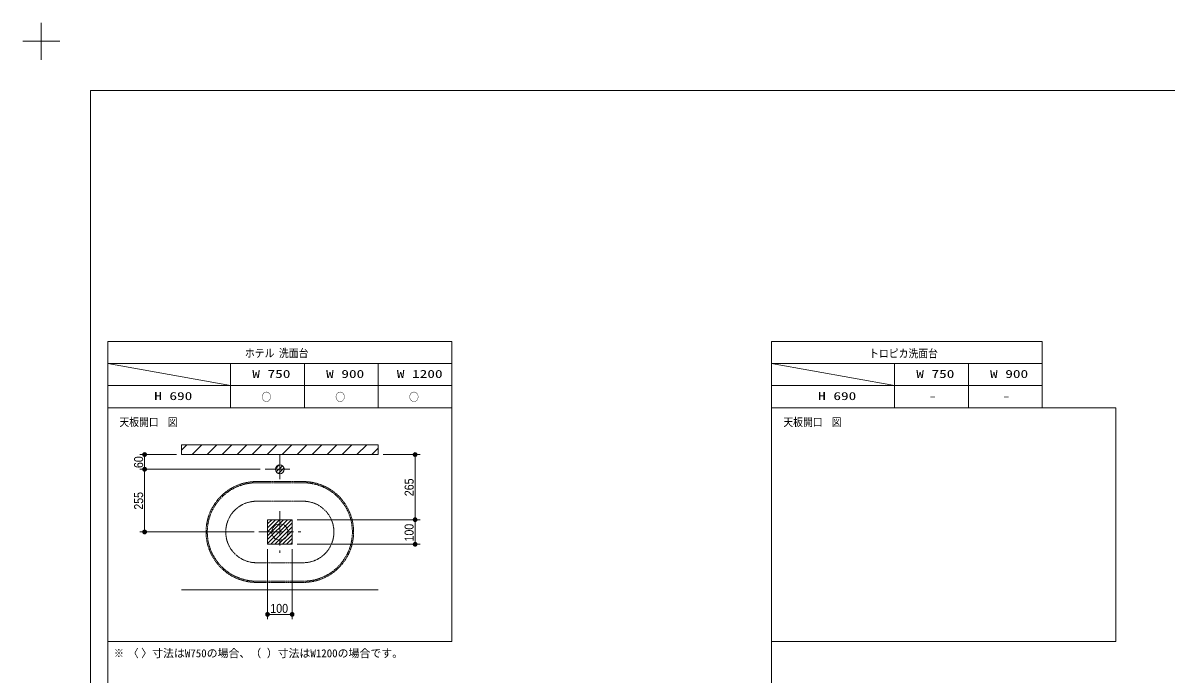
# Model space of a CAD drawing. Units: millimetres, scale not verified. Extents: x -6062 to 6062, y -3045 to 3045.
# Drawn here: x -6062 to -1413, y 397 to 3045 of the extents above; entities that cross this region are included whole.
import ezdxf
from ezdxf.enums import TextEntityAlignment as Align

# ---------------------------------------------------------------- set-up
doc = ezdxf.new("R2010")
doc.units = ezdxf.units.MM
doc.header["$LTSCALE"] = 20
doc.linetypes.add('CHAIN1', pattern=[8, 5, -1, 1, -1])
for name, color, linetype, lineweight in [('0-0_1図面枠', 7, 'Continuous', 9), ('0-3_0', 7, 'Continuous', 9), ('0-4_2寸法-1', 7, 'Continuous', 9), ('0-6_3一般', 7, 'Continuous', 9)]:
    doc.layers.add(name, color=color, linetype=linetype, lineweight=lineweight)
doc.styles.add('ＭＳ ゴシック', font='')
doc.styles.add('ＭＳ Ｐゴシック', font='')
doc.styles.get('ＭＳ ゴシック').set_extended_font_data('MS Gothic')
doc.styles.get('ＭＳ Ｐゴシック').set_extended_font_data('MS PGothic')

# ---------------------------------------------------------------- blocks, each defined once
blk = doc.blocks.new('グループ')
at = {"layer": '0-0_1図面枠'}
for p, q in [((-84000, 57900), (-84000, 60900)), ((-85500, 59400), (-82500, 59400))]:
    blk.add_line(p, q, dxfattribs=at)
blk = doc.blocks.new('グループ-2')
at = {"layer": '0-0_1図面枠'}
blk.add_lwpolyline([(-80000, 55400), (80000, 55400), (80000, -55400), (-80000, -55400)], close=True, dxfattribs=at)
blk = doc.blocks.new('図面枠')
at = {"layer": '0-0_1図面枠'}
for name in ['グループ', 'グループ-2']:
    blk.add_blockref(name, (0, 0), dxfattribs=at)
blk = doc.blocks.new('_Dot')
at = {"layer": '0-3_0'}
for p, q in [((-10, 0), (-20, 0)), ((9.78, 2), (-9.78, 2)), ((7.99, 6), (-7.99, 6)), ((9.16, -3.98), (-9.16, -3.98)), ((6, -7.98), (-6, -7.98))]:
    blk.add_line(p, q, dxfattribs=at)
for points in [[(10, 0), (9.92, 1.25), (9.69, 2.49), (9.3, 3.68), (8.76, 4.82), (8.09, 5.88), (7.29, 6.85), (6.37, 7.71), (5.36, 8.44), (4.26, 9.05), (3.09, 9.51), (1.87, 9.82), (0.63, 9.98), (-0.63, 9.98), (-1.87, 9.82), (-3.09, 9.51), (-4.26, 9.05), (-5.36, 8.44), (-6.37, 7.71), (-7.29, 6.85), (-8.09, 5.88), (-8.76, 4.82), (-9.3, 3.68), (-9.69, 2.49), (-9.92, 1.25), (-10, 0), (0, 0)], [(-10, 0), (-9.92, -1.25), (-9.69, -2.49), (-9.3, -3.68), (-8.76, -4.82), (-8.09, -5.88), (-7.29, -6.85), (-6.37, -7.71), (-5.36, -8.44), (-4.26, -9.05), (-3.09, -9.51), (-1.87, -9.82), (-0.63, -9.98), (0.63, -9.98), (1.87, -9.82), (3.09, -9.51), (4.26, -9.05), (5.36, -8.44), (6.37, -7.71), (7.29, -6.85), (8.09, -5.88), (8.76, -4.82), (9.3, -3.68), (9.69, -2.49), (9.92, -1.25), (10, 0), (0, 0)]]:
    blk.add_lwpolyline(points, close=True, dxfattribs=at)
blk = doc.blocks.new('グループ-6')
at = {"layer": '0-6_3一般', "linetype": 'CHAIN1'}
for p, q in [((-66500, 23600), (-62700, 23600)), ((-66500, 23500), (-62700, 23500)), ((-66500, 22000), (-62700, 22000)), ((-62700, 17000), (-66500, 17000)), ((-62700, 15500), (-66500, 15500)), ((-62700, 15400), (-66500, 15400))]:
    blk.add_line(p, q, dxfattribs=at)
for centre, radius, start, end in [((-66500, 19500), 4100, 90, 180), ((-66500, 19500), 4000, 90, 180), ((-62700, 19500), 4100, 0, 90), ((-62700, 19500), 4000, 0, 90), ((-66500, 19500), 2500, 90, 180), ((-62700, 19500), 2500, 0, 90), ((-66500, 19500), 4100, 180, 270), ((-66500, 19500), 4000, 180, 270), ((-66500, 19500), 2500, 180, 270), ((-62700, 19500), 4100, 270, 0), ((-62700, 19500), 4000, 270, 0), ((-62700, 19500), 2500, 270, 0)]:
    blk.add_arc(centre, radius, start, end, dxfattribs=at)

msp = doc.modelspace()

# ---------------------------------------------------------------- linework, layer by layer
at = {"layer": '0-0_1図面枠'}
for p, q in [((-5717.5, 1750), (-5717.5, -2420)), ((-3017.5, 1750), (-3017.5, -2420)), ((-4317.5, 1660), (-5717.5, 1660)), ((-5717.5, 1660), (-5217.5, 1570)), ((-5217.5, 1480), (-5217.5, 1660)), ((-4917.5, 1480), (-4917.5, 1660)), ((-4617.5, 1480), (-4617.5, 1660)), ((-1917.5, 1660), (-3017.5, 1660)), ((-3017.5, 1660), (-2517.5, 1570)), ((-2517.5, 1480), (-2517.5, 1660)), ((-2217.5, 1480), (-2217.5, 1660)), ((-5717.5, 1570), (-4317.5, 1570)), ((-3017.5, 1570), (-1917.5, 1570))]:
    msp.add_line(p, q, dxfattribs=at)
for points in [[(-5717.5, 1750), (-4317.5, 1750), (-4317.5, 1480), (-5717.5, 1480)], [(-3017.5, 1750), (-1917.5, 1750), (-1917.5, 1480), (-3017.5, 1480)], [(-5717.5, 1480), (-4317.5, 1480), (-4317.5, 530), (-5717.5, 530)], [(-3017.5, 1480), (-1617.5, 1480), (-1617.5, 530), (-3017.5, 530)]]:
    msp.add_lwpolyline(points, close=True, dxfattribs=at)
at = {"layer": '0-4_2寸法-1'}
for p, q in [((-5437.5, 1290), (-5587.5, 1290)), ((-5567.5, 1245.01), (-5567.5, 1274.99)), ((-4597.5, 1290), (-4447.5, 1290)), ((-4467.5, 1040.01), (-4467.5, 1274.99)), ((-5097.5, 1230), (-5587.5, 1230)), ((-5097.5, 1230), (-5587.5, 1230)), ((-5567.5, 1214.99), (-5567.5, 990.01)), ((-4947.5, 1025), (-4447.5, 1025)), ((-4947.5, 1025), (-4447.5, 1025)), ((-4467.5, 940.01), (-4467.5, 1009.99)), ((-5122.5, 975), (-5587.5, 975)), ((-5067.5, 905), (-5067.5, 620)), ((-4967.5, 905), (-4967.5, 620)), ((-4947.5, 925), (-4447.5, 925)), ((-4982.51, 640), (-5052.49, 640))]:
    msp.add_line(p, q, dxfattribs=at)
at = {"layer": '0-6_3一般'}
for p, q in [((-5417.5, 1307.76), (-5395.26, 1330)), ((-5374.3, 1290), (-5334.3, 1330)), ((-5313.34, 1290), (-5273.34, 1330)), ((-5252.38, 1290), (-5212.38, 1330)), ((-5191.42, 1290), (-5151.42, 1330)), ((-5130.46, 1290), (-5090.46, 1330)), ((-5069.5, 1290), (-5029.5, 1330)), ((-5008.54, 1290), (-4968.54, 1330)), ((-4947.58, 1290), (-4907.58, 1330)), ((-4886.62, 1290), (-4846.62, 1330)), ((-4825.66, 1290), (-4785.66, 1330)), ((-4764.7, 1290), (-4724.7, 1330)), ((-4703.74, 1290), (-4663.74, 1330)), ((-4642.78, 1290), (-4617.5, 1315.28)), ((-5417.5, 1290), (-4617.5, 1290)), ((-5035.28, 1232.22), (-5019.72, 1247.78)), ((-5032.03, 1219.47), (-5006.97, 1244.53)), ((-5022.66, 1212.84), (-5000.34, 1235.16)), ((-5067.5, 1024), (-5066.5, 1025)), ((-5067.5, 1008), (-5050.5, 1025)), ((-5067.5, 992), (-5034.5, 1025)), ((-5067.5, 976), (-5018.5, 1025)), ((-5067.5, 960), (-5002.5, 1025)), ((-5067.5, 944), (-4986.5, 1025)), ((-5067.5, 928), (-4970.5, 1025)), ((-5054.5, 925), (-4967.5, 1012)), ((-5038.5, 925), (-4967.5, 996)), ((-5022.5, 925), (-4967.5, 980)), ((-5006.5, 925), (-4967.5, 964)), ((-4990.5, 925), (-4967.5, 948)), ((-4974.5, 925), (-4967.5, 932)), ((-5417.5, 740), (-4617.5, 740))]:
    msp.add_line(p, q, dxfattribs=at)
at = {"layer": '0-6_3一般', "linetype": 'CHAIN1'}
for p, q in [((-5017.5, 1290), (-5017.5, 1170)), ((-5077.5, 1230), (-4957.5, 1230)), ((-5017.5, 1060), (-5017.5, 890)), ((-5102.5, 975), (-4932.5, 975))]:
    msp.add_line(p, q, dxfattribs=at)
at = {"layer": '0-6_3一般'}
for points in [[(-5417.5, 1330), (-4617.5, 1330), (-4617.5, 1290), (-5417.5, 1290)], [(-5067.5, 1025), (-4967.5, 1025), (-4967.5, 925), (-5067.5, 925)], [(-5067.5, 1025), (-4967.5, 1025), (-4967.5, 925), (-5067.5, 925)]]:
    msp.add_lwpolyline(points, close=True, dxfattribs=at)
for centre, radius in [((-5017.5, 1230), 18), ((-5017.5, 1230), 18), ((-5017.5, 975), 33)]:
    msp.add_circle(centre, radius, dxfattribs=at)

# ---------------------------------------------------------------- block references
at = {"layer": '0-0_1図面枠', "xscale": 0.05, "yscale": 0.05}
msp.add_blockref('図面枠', (-1787.5, 0), dxfattribs=at)
at = {"layer": '0-4_2寸法-1', "xscale": 0.7503418, "yscale": 0.7503418}
for p, rotation in [((-5567.5, 1290), 90), ((-4467.5, 1290), 90), ((-5567.5, 1230), 270), ((-5567.5, 1230), 90), ((-4467.5, 1025), 270), ((-4467.5, 1025), 90), ((-5567.5, 975), 270), ((-4467.5, 925), 270), ((-5067.5, 640), 180)]:
    msp.add_blockref('_Dot', p, dxfattribs=dict(at, rotation=rotation))
msp.add_blockref('_Dot', (-4967.5, 640), dxfattribs=at)
at = {"layer": '0-6_3一般', "xscale": 0.05, "yscale": 0.05}
msp.add_blockref('グループ-6', (-1787.5, 0), dxfattribs=at)

# ---------------------------------------------------------------- texts
at = {"layer": '0-0_1図面枠', "style": 'ＭＳ ゴシック'}
for s, width, p in [('ホテル', 0.9, (-5159.45, 1675.81)), ('洗面台', 0.9, (-5021.34, 1675.81)), ('トロピカ洗面台', 0.9, (-2621.09, 1674.66)), ('W 750', 1.4, (-5129.45, 1591.59)), ('W 900', 1.4, (-4829.45, 1591.59)), ('W 1200', 1.4, (-4541.75, 1591.59)), ('W 750', 1.4, (-2429.45, 1591.59)), ('W 900', 1.4, (-2129.45, 1591.59)), ('H 690', 1.4, (-5528.49, 1501.59)), ('○', 0.9, (-5092.09, 1497.53)), ('○', 0.9, (-4792.09, 1497.53)), ('○', 0.9, (-4492.09, 1497.53)), ('H 690', 1.4, (-2828.49, 1501.59)), ('-', 1.5, (-2379.8, 1501.76)), ('-', 1.5, (-2079.8, 1501.76)), ('天板開口', 0.9, (-5670, 1395.64)), ('天板開口', 0.9, (-2970, 1395.64)), ('図', 0.9, (-5473.27, 1395.64)), ('図', 0.9, (-2773.27, 1395.64)), ('※ 〈', 0.9, (-5692.1, 455.81))]:
    msp.add_text(s, height=32.55, dxfattribs=dict(at, width=width)).set_placement(p, align=Align.BOTTOM_LEFT)
msp.add_text(' 〉寸法はW750の場合、（ ）寸法はW1200の場合です。', height=32.55, dxfattribs=at).set_placement((-5603.34, 455.81), align=Align.BOTTOM_LEFT)
at = {"layer": '0-4_2寸法-1', "style": 'ＭＳ Ｐゴシック', "width": 0.9}
for s, p in [('60', (-5562.54, 1234.92)), ('265', (-4462.44, 1120.61)), ('255', (-5562.44, 1065.61)), ('100', (-4462.54, 936.39))]:
    msp.add_text(s, height=36.66, rotation=90, dxfattribs=at).set_placement(p, align=Align.BOTTOM_LEFT)
msp.add_text('100', height=36.66, dxfattribs=at).set_placement((-5056.11, 635.04), align=Align.BOTTOM_LEFT)

doc.saveas('drawing.dxf')
